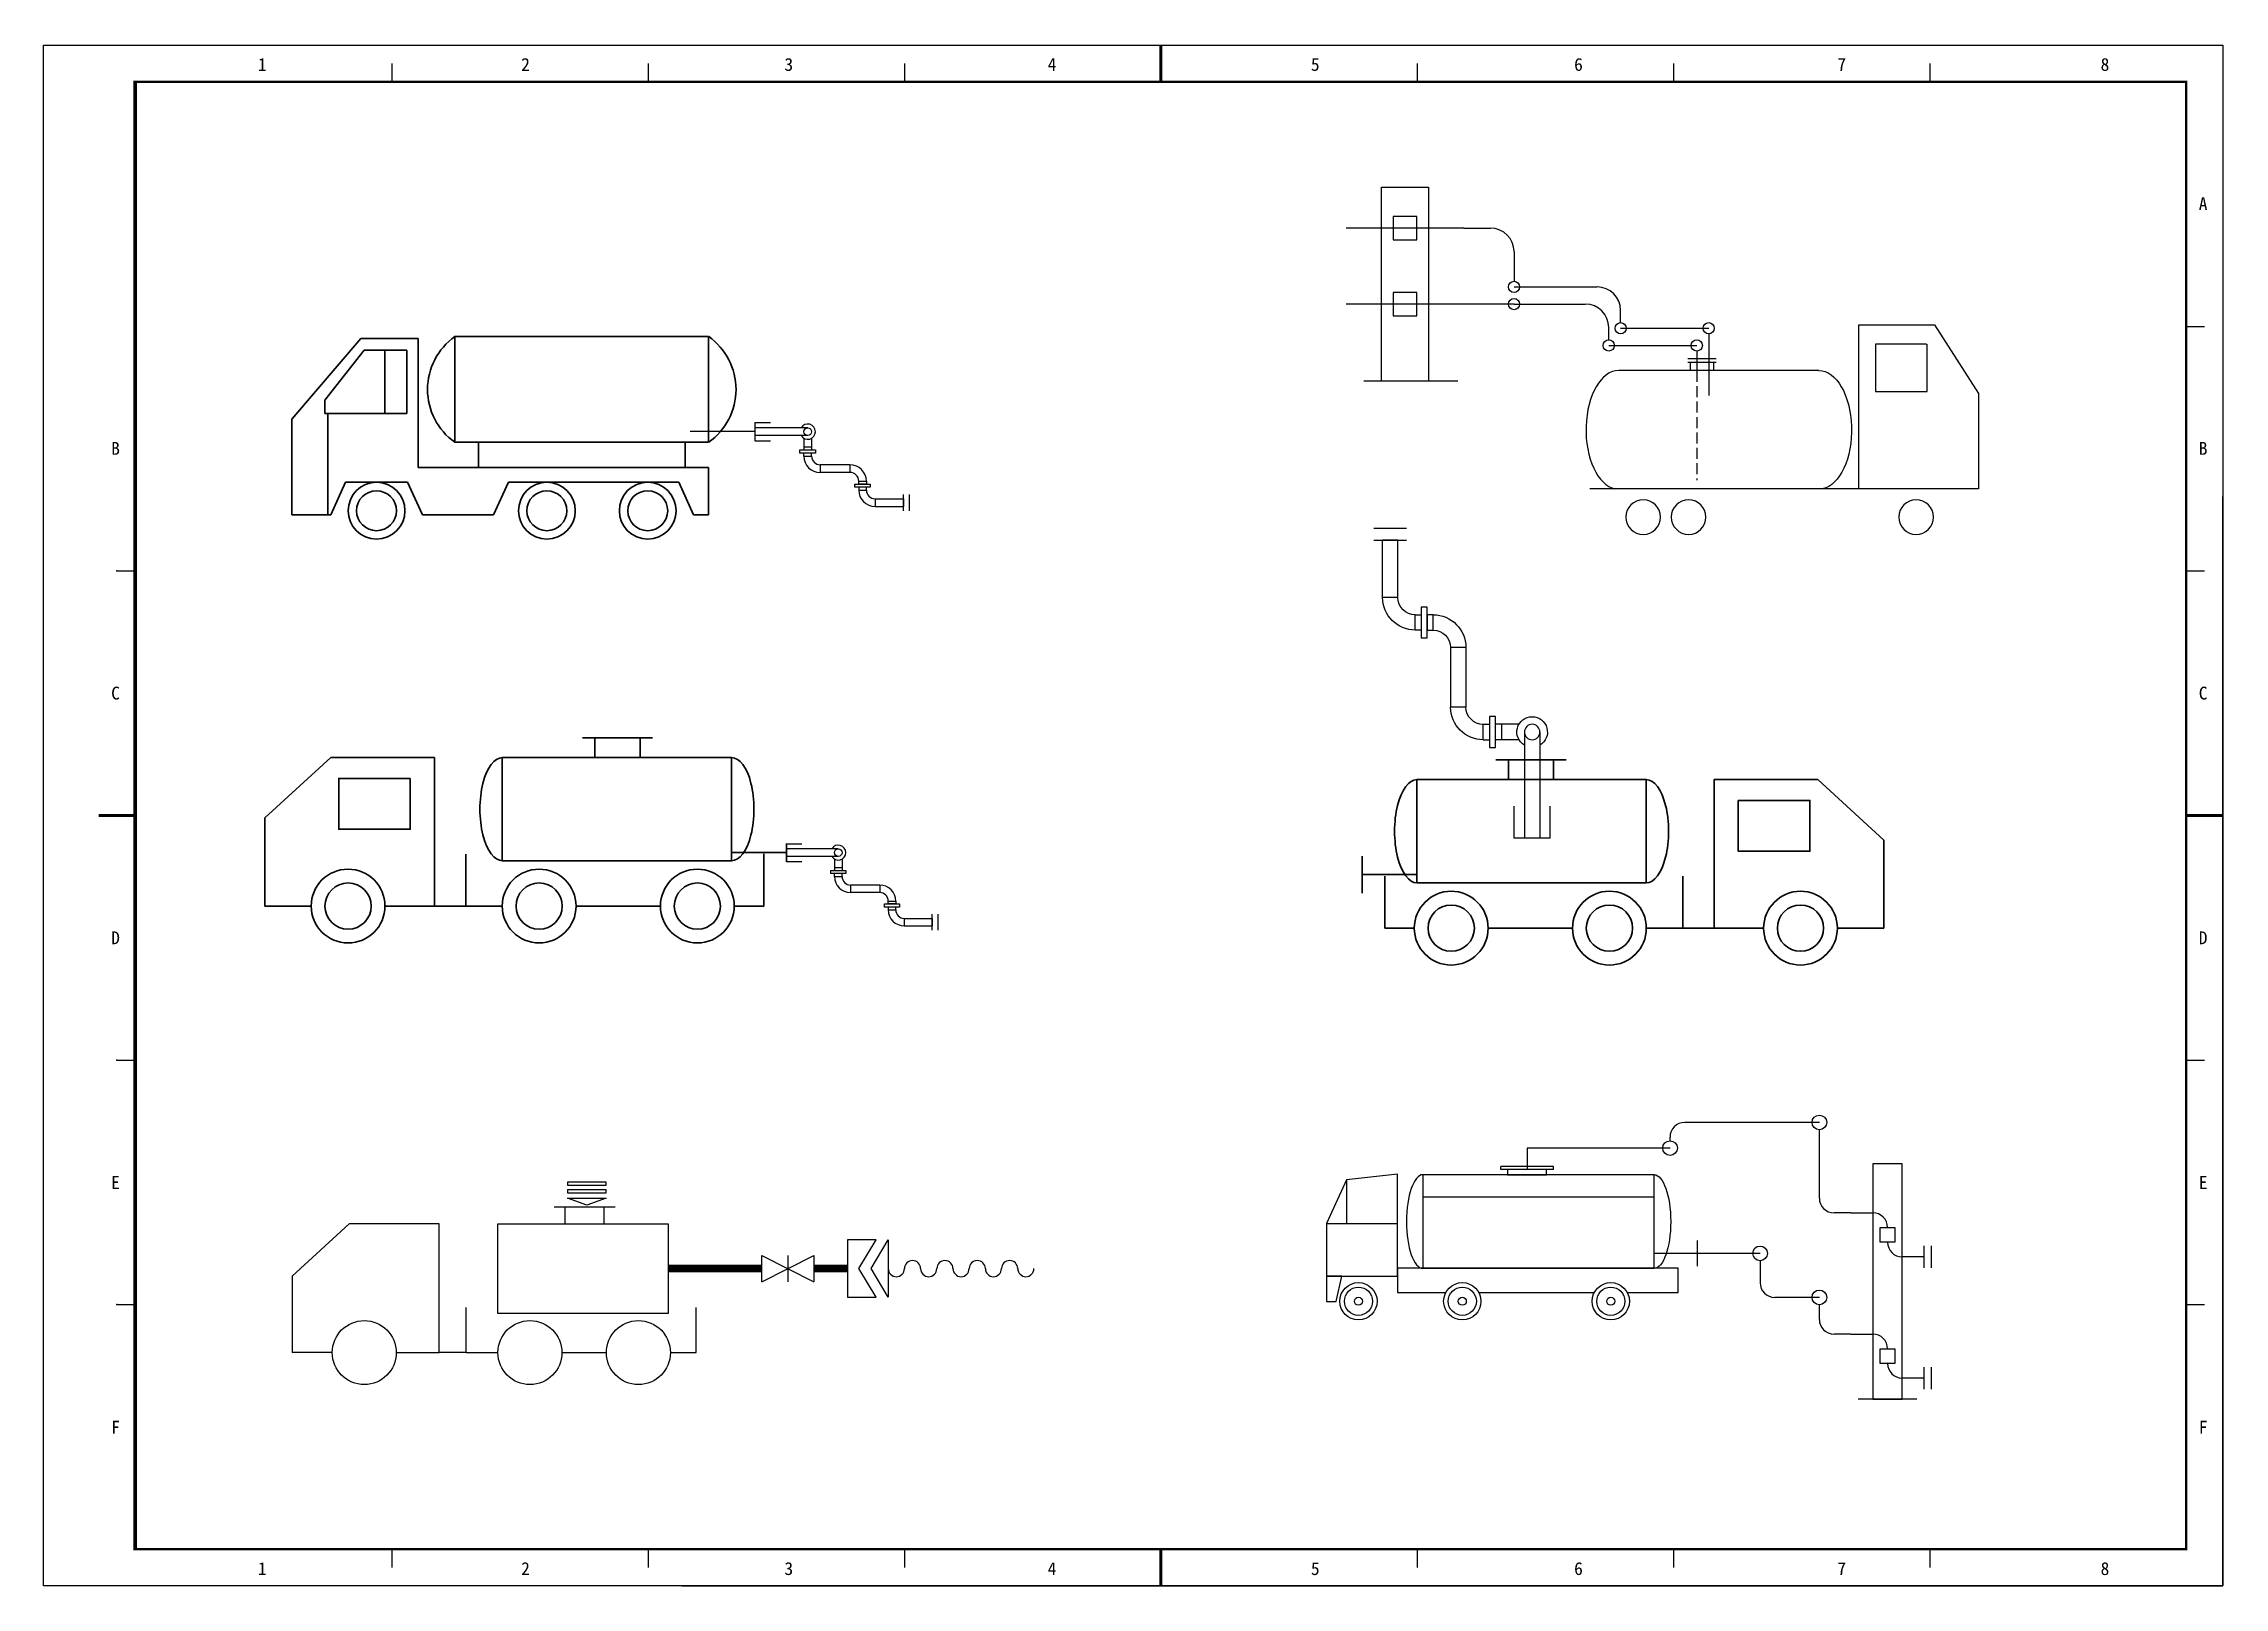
# Model space of a CAD drawing. Header units: millimetres. Extents: x 200 to 497, y 22 to 233.
import ezdxf

# ---------------------------------------------------------------- set-up
doc = ezdxf.new("R2010")
doc.units = ezdxf.units.MM
doc.linetypes.add('DASH', pattern=[0.35, 0.25, -0.1])
for name, color, linetype in [('A', 2, 'Continuous'), ('DIM', 3, 'Continuous'), ('PUB_TITLE', 4, 'Continuous'), ('sb', 2, 'Continuous'), ('SB_LC', 2, 'Continuous'), ('主物料', 11, 'Continuous'), ('主物料线', 2, 'Continuous'), ('图层1', 1, 'Continuous'), ('阀门', 7, 'Continuous')]:
    doc.layers.add(name, color=color, linetype=linetype)
doc.layers.add('港化设备', color=7, linetype='Continuous', lineweight=25)
doc.layers.add('设备', color=4, linetype='Continuous', lineweight=30)
doc.styles.add('QSDI', font='SimSun.ttf', dxfattribs={"width": 0.8})

# ---------------------------------------------------------------- blocks, each defined once
blk = doc.blocks.new('A$C5EF8455B')
at = {"layer": '阀门', "color": 3}
for p, q in [((0, -0.5), (0, 2.5)), ((0, 2.5), (6, -0.5)), ((0, -0.5), (6, 2.5)), ((3, 2.5), (3, -0.5)), ((6, 2.5), (6, -0.5))]:
    blk.add_line(p, q, dxfattribs=at)
blk = doc.blocks.new('A$C7D1F4FA8')
at = {"color": 1, "linetype": 'Continuous', "ltscale": 200}
for p, q in [((0, 15.02), (2.71, 15.02)), ((0, 15.02), (0, 11.94)), ((9.03, 14.14), (0, 14.14)), ((9.03, 12.82), (0, 12.82)), ((0, 11.94), (2.71, 11.94)), ((8.37, 12.36), (8.37, 10.37)), ((9.69, 12.36), (9.69, 10.37)), ((8.37, 10.89), (9.69, 10.89)), ((8.37, 10.37), (9.69, 10.37)), ((8.37, 9.32), (8.37, 9.84)), ((8.37, 9.32), (9.69, 9.32)), ((9.69, 9.32), (9.69, 9.84)), ((16.23, 7.84), (11.16, 7.84)), ((11.16, 7.84), (11.16, 6.53)), ((16.23, 7.84), (16.23, 6.53)), ((16.23, 6.53), (11.16, 6.53)), ((17.71, 5.05), (19.02, 5.05)), ((17.71, 4.55), (17.71, 5.05)), ((19.02, 4.55), (17.71, 4.55)), ((17.71, 4.02), (17.71, 3.53)), ((19.02, 5.05), (19.02, 4.55)), ((19.02, 3.53), (19.02, 4.02)), ((17.71, 3.53), (19.02, 3.53)), ((20.5, 2.05), (20.5, 0.74)), ((20.5, 2.05), (25.36, 2.05)), ((25.36, 0), (25.36, 2.79)), ((25.36, 2.05), (25.36, 0.74)), ((26.39, 0), (26.39, 2.79)), ((20.5, 0.74), (25.36, 0.74))]:
    blk.add_line(p, q, dxfattribs=at)
for points in [[(7.71, 10.37), (10.34, 10.37), (10.34, 9.84), (7.71, 9.84)], [(17.05, 4.55), (19.68, 4.55), (19.68, 4.02), (17.05, 4.02)]]:
    blk.add_lwpolyline(points, close=True, dxfattribs=at)
blk.add_circle((9.03, 13.48), 0.657, dxfattribs=at)
for centre, radius, start, end in [((9.03, 13.48), 1.3, 210.3811, 149.6189), ((11.16, 9.32), 2.79, 180, 270), ((11.16, 9.32), 1.48, 180, 270), ((16.23, 5.05), 2.79, 360, 90), ((16.23, 5.05), 1.48, 0, 90), ((20.5, 3.53), 2.79, 180, 270), ((20.5, 3.53), 1.48, 180, 270)]:
    blk.add_arc(centre, radius, start, end, dxfattribs=at)
blk = doc.blocks.new('2#图框，横')
for p, q in [((7777.69, 0), (7777.69, 420)), ((7777.69, 420), (8371.69, 420)), ((8371.69, 420), (8371.69, 0)), ((7872.57, 415), (7872.57, 410)), ((7942.44, 415), (7942.44, 410)), ((8012.32, 415), (8012.32, 410)), ((8152.07, 415), (8152.07, 410)), ((8221.94, 415), (8221.94, 410)), ((8291.82, 415), (8291.82, 410)), ((8361.69, 343.33), (8366.69, 343.33)), ((8371.69, 0), (8371.69, 297)), ((7797.69, 276.67), (7802.69, 276.67)), ((8361.69, 276.67), (8366.69, 276.67)), ((7797.69, 143.33), (7802.69, 143.33)), ((8361.69, 143.33), (8366.69, 143.33)), ((7797.69, 76.67), (7802.69, 76.67)), ((8361.69, 76.67), (8366.69, 76.67)), ((7872.57, 10), (7872.57, 5)), ((7942.44, 10), (7942.44, 5)), ((8012.32, 10), (8012.32, 5)), ((8152.07, 10), (8152.07, 5)), ((8221.94, 10), (8221.94, 5)), ((8291.82, 10), (8291.82, 5)), ((8371.69, 0), (7777.69, 0)), ((7951.69, 0), (8371.69, 0))]:
    blk.add_line(p, q)
for points, const_width in [([(8082.19, 410), (8082.19, 420)], 0.8), ([(8082.19, 410), (8082.19, 420)], 0.5), ([(7802.69, 210), (7792.69, 210)], 0.8), ([(7792.69, 210), (7802.69, 210)], 0.5), ([(8361.69, 210), (8371.69, 210)], 0.8), ([(8361.69, 210), (8371.69, 210)], 0.5), ([(8082.19, 10), (8082.19, 0)], 0.8), ([(8082.19, 10), (8082.19, 0)], 0.5)]:
    blk.add_lwpolyline(points, dxfattribs=dict(const_width=const_width))
blk.add_lwpolyline([(7802.69, 10, 1, 1, 0), (7802.69, 410, 0.6, 0.6, 0), (8361.69, 410, 0.6, 0.6, 0), (8361.69, 10, 0.6, 0.6, 0)], format="xyseb", close=True)
for p in [(7797.69, 276.67), (7797.69, 210), (7797.69, 143.33), (7797.69, 76.67)]:
    blk.add_point(p)
at = {"style": 'QSDI'}
for s, p in [('1', (7836.11, 412.98)), ('2', (7907.86, 412.98)), ('3', (7979.61, 412.98)), ('4', (8051.36, 412.98)), ('5', (8123.11, 412.98)), ('6', (8194.86, 412.98)), ('7', (8266.61, 412.98)), ('8', (8338.36, 412.98)), ('A', (8365.11, 375.02)), ('B', (7796.11, 308.32)), ('B', (8365.11, 308.32)), ('C', (7796.11, 241.62)), ('C', (8365.11, 241.62)), ('D', (7796.11, 174.92)), ('D', (8365.11, 174.92)), ('E', (7796.11, 108.22)), ('E', (8365.11, 108.22)), ('F', (7796.11, 41.52)), ('F', (8365.11, 41.52)), ('1', (7836.11, 2.98)), ('2', (7907.86, 2.98)), ('3', (7979.61, 2.98)), ('4', (8051.36, 2.98)), ('5', (8123.11, 2.98)), ('6', (8194.86, 2.98)), ('7', (8266.61, 2.98)), ('8', (8338.36, 2.98))]:
    blk.add_text(s, height=3.5, dxfattribs=at).set_placement(p)

msp = doc.modelspace()

# ---------------------------------------------------------------- linework, layer by layer
at = {"layer": 'A', "color": 2, "lineweight": -3}
for p, q in [((447.65, 184.71), (447.65, 194.22)), ((447.65, 194.22), (457.96, 194.22)), ((457.96, 194.22), (463.98, 184.87)), ((456.9, 191.6), (449.92, 191.6)), ((449.92, 191.6), (449.92, 185.16)), ((456.99, 185.16), (456.99, 191.6)), ((442.23, 188.01), (414.94, 188.01)), ((428.25, 189.6), (424.37, 189.6)), ((428.25, 189.1), (424.37, 189.1)), ((424.72, 188.01), (424.72, 189.1)), ((427.9, 188.01), (427.9, 189.1)), ((447.65, 171.87), (447.65, 184.87)), ((449.92, 185.16), (456.99, 185.16)), ((463.98, 184.87), (463.98, 171.87)), ((463.98, 171.87), (447.65, 171.87))]:
    msp.add_line(p, q, dxfattribs=at)
for centre, major_axis, ratio, start_param, end_param in [((414.94, 179.91), (0, 8.09), 0.54983, 0, 3.02695), ((418.29, 168.03), (-1.67, 1.67), 1, 3.926991, 10.210176), ((424.47, 168.03), (-1.67, 1.67), 1, 3.926991, 10.210176), ((455.48, 168.03), (-1.67, 1.67), 1, 3.926991, 10.210176)]:
    msp.add_ellipse(centre, major_axis=major_axis, ratio=ratio, start_param=start_param, end_param=end_param, dxfattribs=at)
at = {"layer": 'A', "color": 2, "lineweight": -3, "extrusion": (0, 0, -1)}
msp.add_ellipse((442.23, 179.91), major_axis=(0, 8.09), ratio=0.54983, start_param=0, end_param=3.02695, dxfattribs=at)
at = {"layer": 'DIM', "color": 2}
for points in [[(271.68, 76.96), (276.96, 76.96), (276.96, 77.37), (271.68, 77.37)], [(271.68, 75.91), (276.96, 75.91), (276.96, 76.32), (271.68, 76.32)], [(271.68, 75.19), (276.96, 75.19), (274.32, 74.25)]]:
    msp.add_lwpolyline(points, close=True, dxfattribs=at)
at = {"layer": 'DIM', "color": 1}
for points in [[(313.75, 69.5), (309.85, 69.5), (309.85, 61.7), (313.75, 61.7), (311.41, 65.6)], [(315.4, 69.5), (315.4, 61.7), (313.06, 65.6)]]:
    msp.add_lwpolyline(points, close=True, dxfattribs=at)
for centre, start, end in [((316.5, 65.6), 180, 0), ((318.71, 65.6), 0, 180), ((320.91, 65.6), 180, 0), ((323.12, 65.6), 0, 180), ((325.32, 65.6), 180, 0), ((327.53, 65.6), 360, 180), ((329.73, 65.6), 180, 0), ((331.94, 65.6), 0, 180), ((334.15, 65.6), 180, 0)]:
    msp.add_arc(centre, 1.1, start, end, dxfattribs=at)
at = {"layer": 'PUB_TITLE', "color": 1}
msp.add_line((309.85, 65.6), (307.02, 65.6), dxfattribs=at)
at = {"layer": 'sb', "color": 4}
msp.add_line((297.2, 179.67), (288.4, 179.67), dxfattribs=at)
at = {"layer": 'SB_LC', "color": 1}
msp.add_line((402.46, 82.02), (402.46, 79.1), dxfattribs=at)
at = {"layer": 'SB_LC'}
for p, q in [((377.85, 77.69), (375.13, 71.74)), ((377.85, 77.69), (377.85, 71.74)), ((406.04, 79.5), (398.87, 79.5)), ((398.87, 79.1), (398.87, 79.5)), ((406.04, 79.1), (398.87, 79.1)), ((399.8, 79.1), (399.8, 78.39)), ((399.8, 78.39), (405.11, 78.39)), ((405.11, 78.39), (405.11, 79.1)), ((406.04, 79.1), (406.04, 79.5)), ((419.77, 75.34), (388.27, 75.34)), ((375.13, 71.74), (384.79, 71.74)), ((425.66, 69.43), (425.66, 65.93)), ((423.07, 65.64), (384.79, 65.64)), ((384.79, 65.64), (384.79, 62.35)), ((425.66, 67.68), (419.77, 67.68)), ((423.07, 62.35), (423.07, 65.64)), ((384.79, 62.35), (391.39, 62.35)), ((395.87, 62.35), (411.63, 62.35)), ((416.11, 62.35), (423.07, 62.35))]:
    msp.add_line(p, q, dxfattribs=at)
at = {"layer": 'SB_LC', "color": 2}
for p, q in [((234.16, 64.56), (241.95, 71.69)), ((269.88, 74.02), (278.17, 74.02)), ((271.36, 71.69), (271.36, 74.02)), ((276.7, 71.69), (276.7, 74.02)), ((257.89, 54.15), (257.89, 60.28)), ((289.2, 54.15), (289.2, 60.3)), ((239.64, 54.15), (234.16, 54.15)), ((257.89, 54.15), (254.19, 54.15)), ((257.89, 54.15), (262.21, 54.15)), ((270.92, 54.15), (276.99, 54.15)), ((285.71, 54.15), (289.2, 54.15))]:
    msp.add_line(p, q, dxfattribs=at)
at = {"layer": 'SB_LC'}
msp.add_lwpolyline([(375.13, 71.74), (375.13, 64.58), (384.79, 64.58), (384.79, 78.48), (377.85, 77.69)], dxfattribs=at)
for points in [[(419.77, 78.39), (388.27, 78.39), (388.27, 65.64), (419.77, 65.64)], [(377.2, 64.58), (375.13, 64.58), (375.13, 61.1), (376.44, 61.1)]]:
    msp.add_lwpolyline(points, close=True, dxfattribs=at)
at = {"layer": 'SB_LC', "color": 2}
for points in [[(248.35, 54.15), (254.19, 54.15), (254.19, 71.69), (241.95, 71.69)], [(234.16, 64.56), (234.16, 54.15)]]:
    msp.add_lwpolyline(points, dxfattribs=at)
msp.add_lwpolyline([(285.39, 59.5), (262.21, 59.5), (262.21, 71.69), (285.39, 71.69)], close=True, dxfattribs=at)
at = {"layer": 'SB_LC'}
for centre, radius in [((379.48, 61.15), 2.54), ((379.48, 61.15), 1.92), ((393.63, 61.15), 2.54), ((393.63, 61.15), 1.92), ((413.87, 61.15), 2.54), ((413.87, 61.15), 1.92), ((379.48, 61.15), 0.548), ((393.63, 61.15), 0.548), ((413.87, 61.15), 0.548)]:
    msp.add_circle(centre, radius, dxfattribs=at)
at = {"layer": 'SB_LC', "color": 2}
for centre in [(243.99, 54.15), (266.56, 54.15), (281.35, 54.15)]:
    msp.add_circle(centre, 4.36, dxfattribs=at)
at = {"layer": 'SB_LC'}
msp.add_ellipse((388.27, 72.01), major_axis=(0, -6.38), ratio=0.354043, start_param=3.141593, end_param=6.283185, dxfattribs=at)
at = {"layer": 'SB_LC', "extrusion": (0, 0, -1)}
msp.add_ellipse((419.77, 72.01), major_axis=(0, -6.38), ratio=0.354043, start_param=3.141593, end_param=6.283185, dxfattribs=at)
at = {"layer": '主物料', "color": 2, "const_width": 1.04}
msp.add_lwpolyline([(298.15, 65.6), (285.39, 65.6)], dxfattribs=at)
at = {"layer": '主物料', "color": 1, "const_width": 1.04}
msp.add_lwpolyline([(309.85, 65.6), (305.24, 65.6)], dxfattribs=at)
at = {"layer": '主物料线', "color": 2, "lineweight": -3, "ltscale": 6}
msp.add_line((447.65, 171.87), (411.03, 171.87), dxfattribs=at)
at = {"layer": '图层1', "color": 1}
for p, q in [((421.94, 83.02), (421.94, 83.52)), ((442.29, 85.52), (423.94, 85.52)), ((442.29, 75.2), (442.29, 84.52)), ((421.94, 82.02), (402.46, 82.02)), ((453.58, 79.9), (449.58, 79.9)), ((446.58, 73.2), (444.29, 73.2)), ((446.58, 73.2), (449.58, 73.2)), ((456.58, 65.7), (456.58, 68.7)), ((457.58, 65.7), (457.58, 68.7)), ((434.22, 67.68), (425.66, 67.68)), ((434.22, 66.68), (434.22, 63.68)), ((456.58, 67.2), (453.58, 67.2)), ((442.29, 61.68), (436.22, 61.68)), ((442.29, 58.68), (442.29, 60.68)), ((446.58, 56.68), (444.29, 56.68)), ((446.58, 56.68), (449.58, 56.68)), ((456.58, 50.68), (453.58, 50.68)), ((456.57, 49.18), (456.57, 52.18)), ((457.57, 49.18), (457.57, 52.18)), ((455.58, 47.79), (447.58, 47.79))]:
    msp.add_line(p, q, dxfattribs=at)
msp.add_lwpolyline([(449.58, 79.9), (449.58, 47.79), (453.58, 47.79), (453.58, 79.9)], dxfattribs=at)
for points in [[(452.58, 71.2), (452.58, 69.2), (450.58, 69.2), (450.58, 71.2)], [(452.58, 54.68), (452.58, 52.68), (450.58, 52.68), (450.58, 54.68)]]:
    msp.add_lwpolyline(points, close=True, dxfattribs=at)
for centre in [(442.29, 85.52), (421.94, 82.02), (434.22, 67.68), (442.29, 61.68)]:
    msp.add_circle(centre, 1, dxfattribs=at)
for centre, start, end in [((423.94, 83.52), 90, 180), ((444.29, 75.2), 180, 270), ((449.58, 71.2), 0, 90), ((453.58, 69.2), 180, 270), ((436.22, 63.68), 180, 270), ((444.29, 58.68), 180, 270), ((449.58, 54.68), 0, 90), ((453.58, 52.68), 180, 270)]:
    msp.add_arc(centre, 2, start, end, dxfattribs=at)
at = {"layer": '港化设备', "color": 1, "lineweight": -3}
for p, q in [((393.82, 207.4), (377.82, 207.4)), ((400.68, 204.2), (400.68, 200.16)), ((415.21, 194.52), (415.21, 196.2)), ((413.59, 192.17), (413.59, 193.85))]:
    msp.add_line(p, q, dxfattribs=at)
at = {"layer": '港化设备', "color": 1, "lineweight": -3, "ltscale": 6}
for p, q in [((393.82, 207.4), (397.48, 207.4)), ((400.68, 199.4), (412.01, 199.4)), ((400.68, 197.05), (377.82, 197.05)), ((400.68, 197.05), (410.39, 197.05)), ((415.21, 193.76), (427.21, 193.76)), ((413.59, 191.41), (425.59, 191.41)), ((425.59, 190.65), (425.59, 187.74)), ((427.21, 192.99), (427.21, 184.61)), ((380.23, 186.61), (393.03, 186.61))]:
    msp.add_line(p, q, dxfattribs=at)
at = {"layer": '港化设备', "color": 1, "linetype": 'DASH', "lineweight": -3, "ltscale": 6}
msp.add_line((425.59, 187.96), (425.59, 173.07), dxfattribs=at)
at = {"layer": '港化设备', "color": 1, "lineweight": -3, "ltscale": 6}
msp.add_lwpolyline([(382.62, 186.61), (382.62, 212.98), (389.02, 212.98), (389.02, 186.61)], dxfattribs=at)
for points in [[(384.22, 209), (384.22, 205.8), (387.42, 205.8), (387.42, 209)], [(384.22, 198.65), (384.22, 195.45), (387.42, 195.45), (387.42, 198.65)]]:
    msp.add_lwpolyline(points, close=True, dxfattribs=at)
for centre in [(400.68, 199.4), (400.68, 197.05), (415.21, 193.76), (427.21, 193.76), (413.59, 191.41), (425.59, 191.41)]:
    msp.add_circle(centre, 0.764, dxfattribs=at)
at = {"layer": '港化设备', "color": 1, "lineweight": -3}
for centre in [(397.48, 204.2), (412.01, 196.2), (410.39, 193.85)]:
    msp.add_arc(centre, 3.2, 0, 90, dxfattribs=at)
at = {"layer": '设备', "color": 2}
for p, q in [((243.53, 192.37), (234.1, 181.37)), ((243.99, 190.77), (238.6, 183.96)), ((251.34, 192.37), (243.53, 192.37)), ((249.78, 190.77), (243.99, 190.77)), ((246.81, 182.12), (246.81, 190.77)), ((249.78, 182.12), (249.78, 190.77)), ((251.34, 192.37), (251.34, 174.76)), ((256.34, 178.22), (256.34, 192.63)), ((290.92, 192.63), (256.34, 192.63)), ((290.92, 178.22), (290.92, 192.63)), ((234.1, 168.31), (234.1, 181.37)), ((238.6, 182.12), (238.6, 183.96)), ((249.78, 182.12), (238.6, 182.12)), ((239, 168.31), (239, 182.12)), ((290.92, 178.22), (256.34, 178.22)), ((259.55, 178.22), (259.55, 174.76)), ((287.7, 178.22), (287.7, 174.76)), ((239.41, 168.31), (241.42, 172.76)), ((249.89, 172.76), (241.42, 172.76)), ((251.91, 168.31), (249.89, 172.76)), ((290.92, 174.76), (251.34, 174.76)), ((261.62, 168.31), (263.64, 172.76)), ((286.86, 172.76), (263.64, 172.76)), ((288.87, 168.31), (286.86, 172.76)), ((290.92, 174.76), (290.92, 168.31)), ((239.41, 168.31), (234.1, 168.31)), ((261.62, 168.31), (251.91, 168.31)), ((290.92, 168.31), (288.87, 168.31)), ((273.72, 137.93), (283.28, 137.93)), ((275.43, 135.25), (275.43, 137.93)), ((281.59, 135.25), (281.59, 137.93)), ((230.44, 127.03), (239.42, 135.25)), ((262.8, 121.19), (262.8, 135.25)), ((262.8, 135.25), (294.05, 135.25)), ((294.05, 135.25), (294.05, 121.19)), ((407.79, 134.92), (398.22, 134.92)), ((399.91, 132.24), (399.91, 134.92)), ((406.08, 132.24), (406.08, 134.92)), ((418.7, 132.24), (387.45, 132.24)), ((387.45, 132.24), (387.45, 118.18)), ((418.7, 118.18), (418.7, 132.24)), ((451.07, 124.01), (442.08, 132.24)), ((230.44, 115.01), (230.44, 127.03)), ((257.82, 115.01), (257.82, 122.09)), ((298.44, 115.01), (298.44, 122.11)), ((301.51, 121.05), (301.51, 123.54)), ((451.07, 112), (451.07, 124.01)), ((294.05, 121.19), (262.8, 121.19)), ((380, 116.75), (380, 121.82)), ((383.06, 112), (383.06, 119.1)), ((423.68, 112), (423.68, 119.08)), ((387.45, 118.18), (418.7, 118.18)), ((236.75, 115.01), (230.44, 115.01)), ((257.82, 115.01), (253.55, 115.01)), ((257.82, 115.01), (262.8, 115.01)), ((272.85, 115.01), (284.36, 115.01)), ((294.41, 115.01), (298.44, 115.01)), ((387.09, 112), (383.06, 112)), ((408.66, 112), (397.15, 112)), ((423.68, 112), (418.71, 112)), ((423.68, 112), (427.95, 112)), ((444.75, 112), (451.07, 112))]:
    msp.add_line(p, q, dxfattribs=at)
for points in [[(246.81, 115.01), (253.55, 115.01), (253.55, 135.25), (239.42, 135.25)], [(434.7, 112), (427.95, 112), (427.95, 132.24), (442.08, 132.24)], [(301.51, 122.3), (294.05, 122.3)], [(380, 119.29), (387.45, 119.29)]]:
    msp.add_lwpolyline(points, dxfattribs=at)
for points in [[(250.26, 132.41), (240.5, 132.41), (240.5, 125.49), (250.26, 125.49)], [(431.24, 129.4), (441, 129.4), (441, 122.47), (431.24, 122.47)]]:
    msp.add_lwpolyline(points, close=True, dxfattribs=at)
for centre, radius in [((245.66, 168.89), 3.87), ((268.87, 168.89), 3.87), ((282.62, 168.89), 3.87), ((245.66, 168.89), 2.72), ((268.87, 168.89), 2.72), ((282.62, 168.89), 2.72), ((241.78, 115.01), 5.03), ((267.82, 115.01), 5.03), ((289.38, 115.01), 5.03), ((241.78, 115.01), 3.15), ((267.82, 115.01), 3.15), ((289.38, 115.01), 3.15), ((392.12, 112), 5.03), ((413.68, 112), 5.03), ((439.72, 112), 5.03), ((392.12, 112), 3.15), ((413.68, 112), 3.15), ((439.72, 112), 3.15)]:
    msp.add_circle(centre, radius, dxfattribs=at)
for centre, start, end in [((261.44, 185.42), 125.3113, 234.6887), ((285.82, 185.42), 305.3113, 54.6887)]:
    msp.add_arc(centre, 8.83, start, end, dxfattribs=at)
for centre in [(262.8, 128.22), (387.45, 125.21)]:
    msp.add_ellipse(centre, major_axis=(0, 7.03), ratio=0.433689, start_param=0, end_param=3.141593, dxfattribs=at)
at = {"layer": '设备', "color": 2, "extrusion": (0, 0, -1)}
for centre in [(294.05, 128.22), (418.7, 125.21)]:
    msp.add_ellipse(centre, major_axis=(0, 7.03), ratio=0.433689, start_param=0, end_param=3.141593, dxfattribs=at)

# ---------------------------------------------------------------- block references
at = {"color": 2, "xscale": 0.5, "yscale": 0.5, "zscale": 0.4999999999999969}
msp.add_blockref('2#图框，横', (-3688.56, 22.35), dxfattribs=at)
at = {"color": 2, "linetype": 'Continuous', "ltscale": 200}
for p, xscale, yscale, zscale in [((297.2, 168.88), 0.7999999999992724, 0.7999999999992724, 0.8), ((301.51, 111.73), 0.7839999999996508, 0.7839999999996508, 0.7839999999999999)]:
    msp.add_blockref('A$C7D1F4FA8', p, dxfattribs=dict(at, xscale=xscale, yscale=yscale, zscale=zscale))
at = {"color": 2, "linetype": 'Continuous', "ltscale": 200, "xscale": -1.599999999998545, "yscale": 1.599999999998545, "zscale": 1.6, "rotation": 270}
msp.add_blockref('A$C7D1F4FA8', (381.58, 124.28), dxfattribs=at)
at = {"layer": '阀门', "color": 2, "xscale": 1.181818181816197, "yscale": 1.181818181818016, "zscale": 1.181818181818183}
msp.add_blockref('A$C5EF8455B', (298.15, 64.41), dxfattribs=at)

doc.saveas('drawing.dxf')
